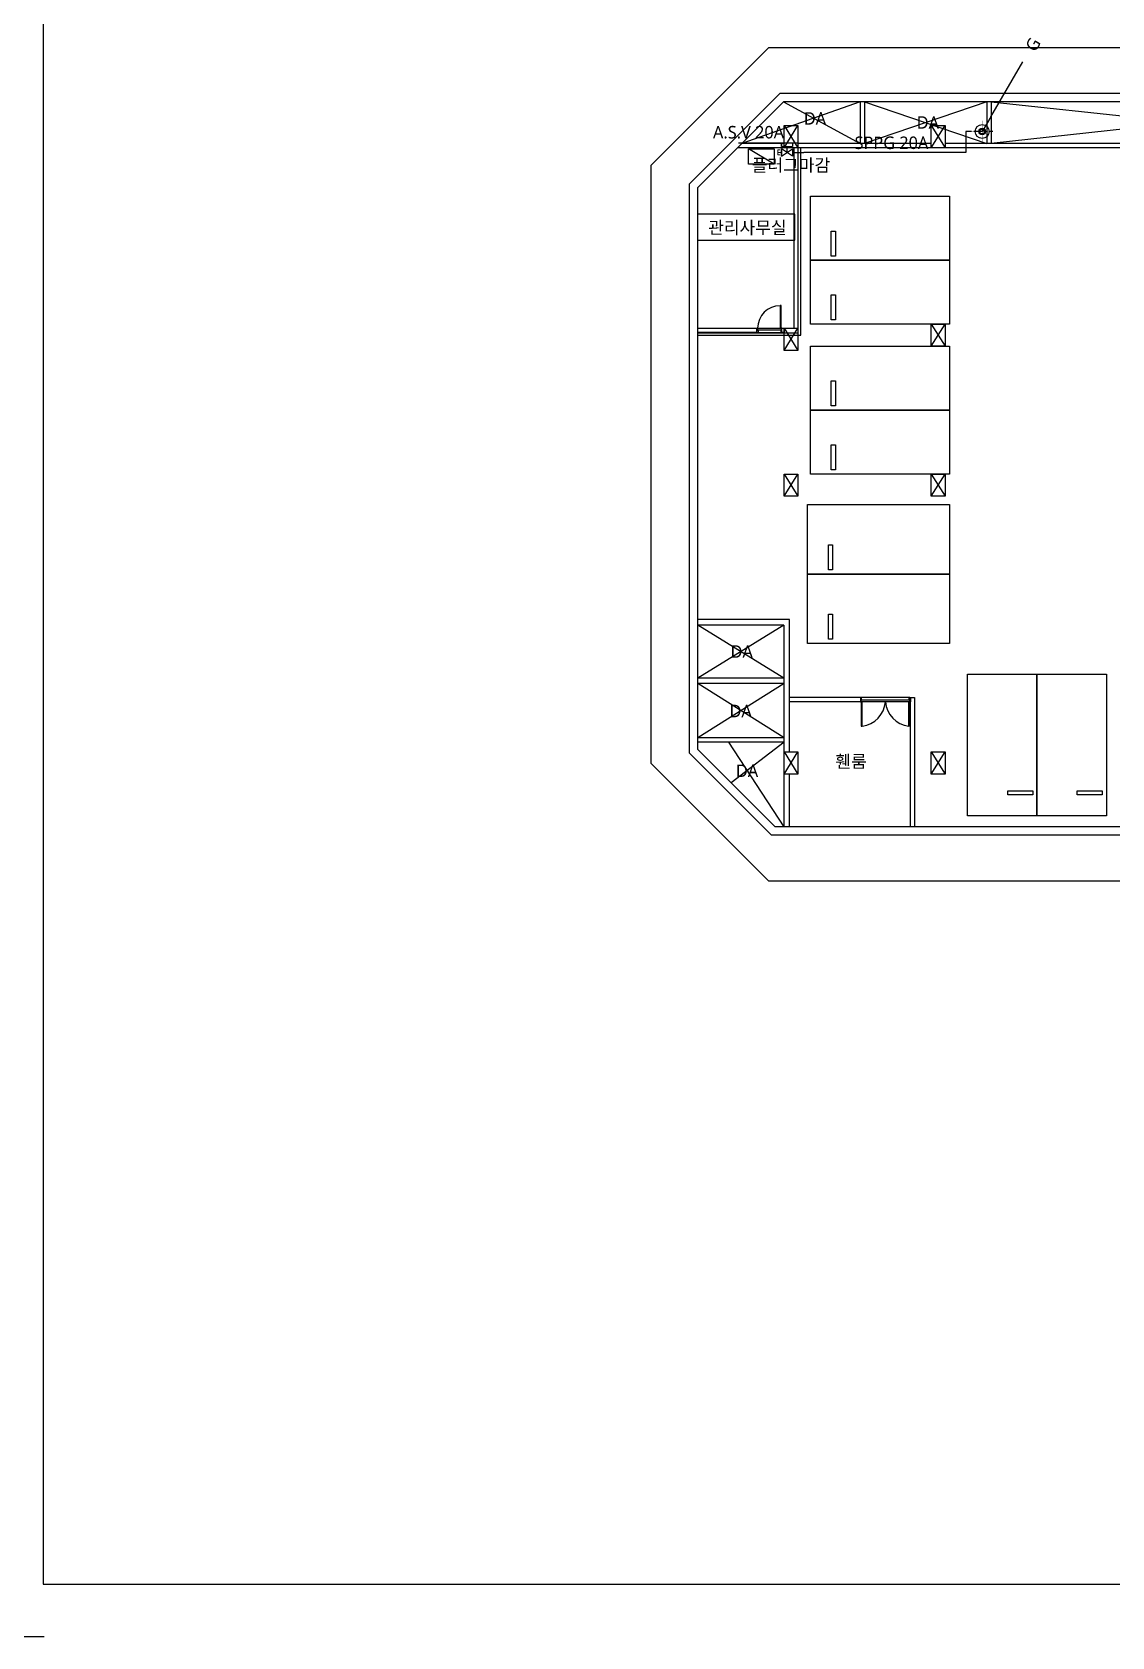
# Model space of a CAD drawing. Header units: millimetres. Extents: x 16332047 to 33387680, y -14835522 to -7015081.
# Drawn here: x 16834454 to 16873313, y -7430763 to -7372988 of the extents above; entities that cross this region are included whole.
import ezdxf
from ezdxf.enums import TextEntityAlignment as Align

# ---------------------------------------------------------------- set-up
doc = ezdxf.new("R2010")
doc.units = ezdxf.units.MM
doc.header["$LTSCALE"] = 300
doc.header["$MEASUREMENT"] = 0
doc.linetypes.add('CEN', pattern=[43.2, 40, -1.2, 0.8, -1.2])
for name, color, linetype in [('3', 3, 'CONTINUOUS'), ('A-HAT', 5, 'CONTINUOUS'), ('CEN', 1, 'CEN'), ('LINE', 2, 'CONTINUOUS'), ('R', 15, 'CONTINUOUS'), ('Rise', 15, 'CONTINUOUS'), ('S', 1, 'CONTINUOUS'), ('SI', 2, 'CONTINUOUS'), ('TEXT', 3, 'CONTINUOUS')]:
    doc.layers.add(name, color=color, linetype=linetype)
doc.layers.add('arch', color=255, linetype='CONTINUOUS', lineweight=25)
doc.styles.add('SM_맑은고딕', font='malgun.ttf')
doc.styles.add('맑은고딕', font='malgun.ttf')

# ---------------------------------------------------------------- blocks, each defined once
blk = doc.blocks.new('a-3')
at = {"layer": 'CEN'}
for p, q in [((-1.81, 0), (1.81, 0)), ((0, -1.81), (0, 1.81))]:
    blk.add_line(p, q, dxfattribs=at).dxf.unprotected_set("ltscale", 0)
at = {"layer": 'LINE', "linetype": 'Continuous', "ltscale": 100}
blk.add_circle((0, 0), 1.2, dxfattribs=at)

msp = doc.modelspace()

# ---------------------------------------------------------------- linework, layer by layer
at = {"layer": '3', "color": 0, "linetype": 'Continuous'}
for p, q in [((16834851, -7348541), (16834851, -7428862)), ((16834851, -7428862), (16939253, -7428862)), ((16834889, -7430763), (16832735, -7430763))]:
    msp.add_line(p, q, dxfattribs=at)
at = {"layer": 'A-HAT', "color": 1, "lineweight": 9}
for p, q in [((16861292, -7377411), (16861292, -7377232)), ((16861292, -7377232), (16861362, -7377232)), ((16861424, -7377322), (16861292, -7377322)), ((16861292, -7377411), (16861362, -7377411))]:
    msp.add_line(p, q, dxfattribs=at)
at = {"layer": 'arch'}
for p, q in [((16860958, -7373549), (16856715, -7377791)), ((16928473, -7373549), (16860958, -7373549)), ((16858113, -7378453), (16861367, -7375199)), ((16858413, -7378577), (16861491, -7375499)), ((16864258, -7375499), (16859991, -7376999)), ((16886313, -7375199), (16861367, -7375199)), ((16861491, -7375499), (16864258, -7376999)), ((16886013, -7375499), (16861491, -7375499)), ((16864258, -7375499), (16864258, -7376999)), ((16868813, -7375499), (16864408, -7376999)), ((16864408, -7375499), (16868813, -7376999)), ((16864408, -7375499), (16864408, -7376999)), ((16868813, -7375499), (16868813, -7376999)), ((16868963, -7375499), (16868963, -7376999)), ((16882713, -7375499), (16868963, -7376999)), ((16868963, -7375499), (16882413, -7376949)), ((16861513, -7377149), (16861513, -7376349)), ((16861513, -7376349), (16862013, -7376349)), ((16861513, -7377149), (16862013, -7376349)), ((16861513, -7376349), (16862013, -7377149)), ((16862013, -7376349), (16862013, -7377149)), ((16866813, -7377149), (16866813, -7376349)), ((16866813, -7376349), (16867313, -7376349)), ((16866813, -7377149), (16867313, -7376349)), ((16866813, -7376349), (16867313, -7377149)), ((16867313, -7376349), (16867313, -7377149)), ((16873613, -7377149), (16859841, -7377149)), ((16862028, -7376984), (16859872, -7376984)), ((16861513, -7376999), (16859991, -7376999)), ((16862013, -7377149), (16861513, -7377149)), ((16861863, -7377149), (16861863, -7383649)), ((16866813, -7376999), (16862013, -7376999)), ((16862013, -7377149), (16862013, -7383649)), ((16862028, -7383814), (16862028, -7376984)), ((16862113, -7383899), (16862113, -7377149)), ((16867313, -7377149), (16866813, -7377149)), ((16873613, -7376999), (16867313, -7376999)), ((16856715, -7377791), (16856715, -7399306)), ((16858113, -7398945), (16858113, -7378453)), ((16858413, -7398820), (16858413, -7378577)), ((16862463, -7381199), (16862463, -7378899)), ((16862463, -7378899), (16867463, -7378899)), ((16867463, -7378899), (16867463, -7381199)), ((16863213, -7380149), (16863363, -7380149)), ((16863213, -7381049), (16863213, -7380149)), ((16863363, -7380149), (16863363, -7381049)), ((16862463, -7383499), (16862463, -7381199)), ((16862463, -7381199), (16867463, -7381199)), ((16867463, -7381199), (16862463, -7381199)), ((16863363, -7381049), (16863213, -7381049)), ((16867463, -7381199), (16867463, -7383499)), ((16863213, -7382449), (16863363, -7382449)), ((16863213, -7383349), (16863213, -7382449)), ((16863363, -7382449), (16863363, -7383349)), ((16861413, -7382836), (16861375, -7382836)), ((16861375, -7382836), (16861375, -7383649)), ((16861413, -7383649), (16861413, -7382836)), ((16867463, -7383499), (16862463, -7383499)), ((16863363, -7383349), (16863213, -7383349)), ((16866813, -7384299), (16866813, -7383499)), ((16866813, -7383499), (16867313, -7383499)), ((16866813, -7384299), (16867313, -7383499)), ((16866813, -7383499), (16867313, -7384299)), ((16867313, -7383499), (16867313, -7384299)), ((16858413, -7383649), (16860538, -7383649)), ((16860538, -7383799), (16858413, -7383799)), ((16858413, -7383814), (16862028, -7383814)), ((16858413, -7383899), (16862113, -7383899)), ((16860538, -7383649), (16860563, -7383649)), ((16860538, -7383799), (16860538, -7383649)), ((16860538, -7383799), (16861413, -7383799)), ((16860563, -7383799), (16860538, -7383799)), ((16860563, -7383649), (16861375, -7383649)), ((16860563, -7383649), (16860563, -7383724)), ((16861398, -7383724), (16860563, -7383724)), ((16860563, -7383724), (16860578, -7383724)), ((16860578, -7383777), (16860563, -7383799)), ((16860578, -7383724), (16860578, -7383777)), ((16861375, -7383649), (16861415, -7383649)), ((16861413, -7383724), (16861398, -7383724)), ((16861398, -7383724), (16861398, -7383777)), ((16861398, -7383777), (16861413, -7383799)), ((16861438, -7383649), (16861413, -7383649)), ((16861413, -7383649), (16861413, -7383724)), ((16861413, -7383799), (16861438, -7383799)), ((16861438, -7383799), (16861438, -7383649)), ((16861438, -7383649), (16861513, -7383649)), ((16861513, -7383799), (16861438, -7383799)), ((16861513, -7383649), (16861513, -7383799)), ((16861513, -7384449), (16861513, -7383649)), ((16861513, -7383649), (16862013, -7383649)), ((16861513, -7384449), (16862013, -7383649)), ((16861513, -7383649), (16862013, -7384449)), ((16862013, -7383649), (16862013, -7384449)), ((16862013, -7384449), (16861513, -7384449)), ((16862463, -7386599), (16862463, -7384299)), ((16862463, -7384299), (16867463, -7384299)), ((16867313, -7384299), (16866813, -7384299)), ((16867463, -7384299), (16867463, -7386599)), ((16863213, -7385549), (16863363, -7385549)), ((16863213, -7386449), (16863213, -7385549)), ((16863363, -7385549), (16863363, -7386449)), ((16863363, -7386449), (16863213, -7386449)), ((16862463, -7388899), (16862463, -7386599)), ((16862463, -7386599), (16867463, -7386599)), ((16867463, -7386599), (16862463, -7386599)), ((16867463, -7386599), (16867463, -7388899)), ((16863213, -7387849), (16863363, -7387849)), ((16863213, -7388749), (16863213, -7387849)), ((16863363, -7387849), (16863363, -7388749)), ((16863363, -7388749), (16863213, -7388749)), ((16861513, -7389699), (16861513, -7388899)), ((16861513, -7388899), (16862013, -7388899)), ((16861513, -7389699), (16862013, -7388899)), ((16861513, -7388899), (16862013, -7389699)), ((16862013, -7388899), (16862013, -7389699)), ((16867463, -7388899), (16862463, -7388899)), ((16866813, -7389699), (16866813, -7388899)), ((16866813, -7388899), (16867313, -7388899)), ((16866813, -7389699), (16867313, -7388899)), ((16866813, -7388899), (16867313, -7389699)), ((16867313, -7388899), (16867313, -7389699)), ((16862013, -7389699), (16861513, -7389699)), ((16867313, -7389699), (16866813, -7389699)), ((16862363, -7392499), (16862363, -7389999)), ((16862363, -7389999), (16867463, -7389999)), ((16867463, -7389999), (16867463, -7392499)), ((16863113, -7391449), (16863263, -7391449)), ((16863113, -7392349), (16863113, -7391449)), ((16863263, -7391449), (16863263, -7392349)), ((16867463, -7392499), (16862363, -7392499)), ((16862363, -7394999), (16862363, -7392499)), ((16862363, -7392499), (16867463, -7392499)), ((16863263, -7392349), (16863113, -7392349)), ((16867463, -7392499), (16867463, -7394999)), ((16863113, -7393949), (16863263, -7393949)), ((16863113, -7394849), (16863113, -7393949)), ((16863263, -7393949), (16863263, -7394849)), ((16861713, -7394134), (16858413, -7394134)), ((16861512, -7394334), (16858413, -7396242)), ((16861512, -7396242), (16858413, -7394334)), ((16861512, -7394334), (16858413, -7394334)), ((16861513, -7398899), (16861513, -7394334)), ((16861712, -7398899), (16861712, -7394134)), ((16867463, -7394999), (16862363, -7394999)), ((16863263, -7394849), (16863113, -7394849)), ((16861512, -7396242), (16858413, -7396242)), ((16868113, -7401199), (16868113, -7396099)), ((16868113, -7396099), (16870613, -7396099)), ((16870613, -7401199), (16870613, -7396099)), ((16870613, -7396099), (16873113, -7396099)), ((16870613, -7396099), (16870613, -7401199)), ((16873113, -7396099), (16873113, -7401199)), ((16861513, -7396442), (16858413, -7398399)), ((16861513, -7398399), (16858413, -7396442)), ((16861513, -7396442), (16858413, -7396442)), ((16864263, -7396949), (16861713, -7396949)), ((16864263, -7397099), (16861713, -7397099)), ((16864288, -7396949), (16864263, -7396949)), ((16864263, -7396949), (16864263, -7397099)), ((16864263, -7397099), (16864288, -7397099)), ((16864325, -7397099), (16864285, -7397099)), ((16864303, -7396970), (16864288, -7396949)), ((16866038, -7396949), (16864288, -7396949)), ((16864288, -7397099), (16864288, -7397024)), ((16864288, -7397024), (16864303, -7397024)), ((16864288, -7397099), (16864288, -7397973)), ((16864303, -7397024), (16864303, -7396970)), ((16864303, -7397024), (16866023, -7397024)), ((16866000, -7397099), (16864325, -7397099)), ((16864325, -7397973), (16864325, -7397099)), ((16866000, -7397973), (16866000, -7397099)), ((16866000, -7397099), (16866040, -7397099)), ((16866023, -7396970), (16866038, -7396949)), ((16866023, -7397024), (16866023, -7396970)), ((16866038, -7397024), (16866023, -7397024)), ((16866038, -7396949), (16866063, -7396949)), ((16866038, -7397099), (16866038, -7397024)), ((16866063, -7397099), (16866038, -7397099)), ((16866038, -7397099), (16866038, -7397973)), ((16866063, -7396949), (16866063, -7397099)), ((16866063, -7401599), (16866063, -7396949)), ((16866063, -7396949), (16866213, -7396949)), ((16866213, -7396949), (16866213, -7401599)), ((16864288, -7397973), (16864325, -7397973)), ((16866038, -7397973), (16866000, -7397973)), ((16861513, -7398399), (16858413, -7398399)), ((16861513, -7398549), (16858413, -7398549)), ((16861513, -7401599), (16859525, -7398549)), ((16861513, -7398549), (16859613, -7400020)), ((16861067, -7401899), (16858113, -7398945)), ((16861191, -7401599), (16858413, -7398820)), ((16861513, -7399699), (16861513, -7398899)), ((16861513, -7398899), (16862013, -7398899)), ((16861513, -7399699), (16862013, -7398899)), ((16861513, -7398899), (16862013, -7399699)), ((16862013, -7398899), (16862013, -7399699)), ((16866813, -7399699), (16866813, -7398899)), ((16866813, -7398899), (16867313, -7398899)), ((16866813, -7399699), (16867313, -7398899)), ((16866813, -7398899), (16867313, -7399699)), ((16867313, -7398899), (16867313, -7399699)), ((16856715, -7399306), (16860958, -7403549)), ((16861513, -7401599), (16861513, -7399699)), ((16862013, -7399699), (16861513, -7399699)), ((16861713, -7401599), (16861713, -7399699)), ((16867313, -7399699), (16866813, -7399699)), ((16869563, -7400449), (16869563, -7400299)), ((16869563, -7400299), (16870463, -7400299)), ((16870463, -7400299), (16870463, -7400449)), ((16872063, -7400449), (16872063, -7400299)), ((16872063, -7400299), (16872963, -7400299)), ((16872963, -7400299), (16872963, -7400449)), ((16870463, -7400449), (16869563, -7400449)), ((16872963, -7400449), (16872063, -7400449)), ((16870613, -7401199), (16868113, -7401199)), ((16873113, -7401199), (16870613, -7401199)), ((16922463, -7401899), (16861067, -7401899)), ((16922463, -7401599), (16861191, -7401599)), ((16860958, -7403549), (16928473, -7403549))]:
    msp.add_line(p, q, dxfattribs=at)
at = {"layer": 'arch', "ltscale": 10}
msp.add_lwpolyline([(16858405, -7380476), (16861898, -7380476), (16861898, -7379544), (16858405, -7379544)], close=True, dxfattribs=at)
at = {"layer": 'arch'}
for centre, radius, start, end in [((16861375, -7383649), 812, 90, 180), ((16864203, -7397017), 963, 277.30036, 355.14912), ((16866123, -7397017), 963, 184.85088, 262.69964)]:
    msp.add_arc(centre, radius, start, end, dxfattribs=at)
at = {"layer": 'R', "color": 0}
for q in [(16870112, -7374060, 0), (16868644, -7376567)]:
    msp.add_line((16868953, -7376039, 0), q, dxfattribs=at)
at = {"layer": 'R', "color": 7}
msp.add_circle((16868644, -7376567), 122, dxfattribs=at)
at = {"layer": 'Rise', "color": 7}
msp.add_circle((16868644, -7376567), 84.4, dxfattribs=at)
at = {"layer": 'S', "color": 3, "ltscale": 10}
for p, q in [((16868062, -7376567), (16868062, -7377322)), ((16868263, -7376567), (16868062, -7376567)), ((16861814, -7377322), (16862224, -7377322)), ((16868062, -7377322), (16862224, -7377322))]:
    msp.add_line(p, q, dxfattribs=at)
at = {"layer": 'S', "color": 0, "ltscale": 10}
for p, q in [((16861153, -7377746), (16860231, -7377196)), ((16861424, -7376977), (16861814, -7376977)), ((16861424, -7376977), (16861424, -7377107)), ((16861424, -7377107), (16861424, -7376977)), ((16861424, -7377107), (16861814, -7377107)), ((16861424, -7377452), (16861424, -7377192)), ((16861814, -7377452), (16861424, -7377192)), ((16861424, -7377192), (16861424, -7377452)), ((16861424, -7377452), (16861814, -7377192)), ((16861424, -7377237), (16861424, -7377192)), ((16861424, -7377192), (16861424, -7377237)), ((16861619, -7377107), (16861619, -7377322)), ((16861814, -7376977), (16861814, -7377107)), ((16861814, -7377192), (16861814, -7377452)), ((16861814, -7377192), (16861814, -7377237))]:
    msp.add_line(p, q, dxfattribs=at)
msp.add_lwpolyline([(16861153, -7377746), (16860231, -7377746), (16860231, -7377196), (16861153, -7377196)], close=True, dxfattribs=at)

# ---------------------------------------------------------------- block references
at = {"layer": 'SI', "color": 1, "xscale": 210.9375, "yscale": 210.9375, "zscale": 210.9375, "rotation": 180}
msp.add_blockref('a-3', (16868644, -7376567), dxfattribs=at)

# ---------------------------------------------------------------- texts
at = {"layer": 'arch', "style": '맑은고딕'}
for s, p in [('DA', (16862225, -7376096)), ('DA', (16866288, -7376242)), ('DA', (16859589, -7395289)), ('DA', (16859552, -7397430)), ('휀룸', (16863360, -7399245)), ('DA', (16859781, -7399582))]:
    msp.add_text(s, height=450, dxfattribs=at).set_placement(p, align=Align.MIDDLE_LEFT)
msp.add_text('관리사무실', height=450, dxfattribs=at).set_placement((16860195, -7380251), align=Align.CENTER)
at = {"layer": 'TEXT', "color": 0, "style": 'SM_맑은고딕'}
msp.add_text('G', height=450, rotation=60, dxfattribs=at).set_placement((16870472, -7373435, 0), align=Align.MIDDLE)
at = {"layer": 'TEXT', "color": 7, "style": 'SM_맑은고딕'}
for s, p in [('A.S.V 20A', (16858956, -7376592, 0)), ('SPPG 20A', (16864052, -7376973, 0))]:
    msp.add_text(s, height=450, dxfattribs=at).set_placement(p, align=Align.MIDDLE_LEFT)
at = {"layer": 'TEXT', "color": 1, "style": 'SM_맑은고딕'}
msp.add_text('플러그마감', height=450, dxfattribs=at).set_placement((16860352, -7377780, 0), align=Align.MIDDLE_LEFT)

doc.saveas('drawing.dxf')
